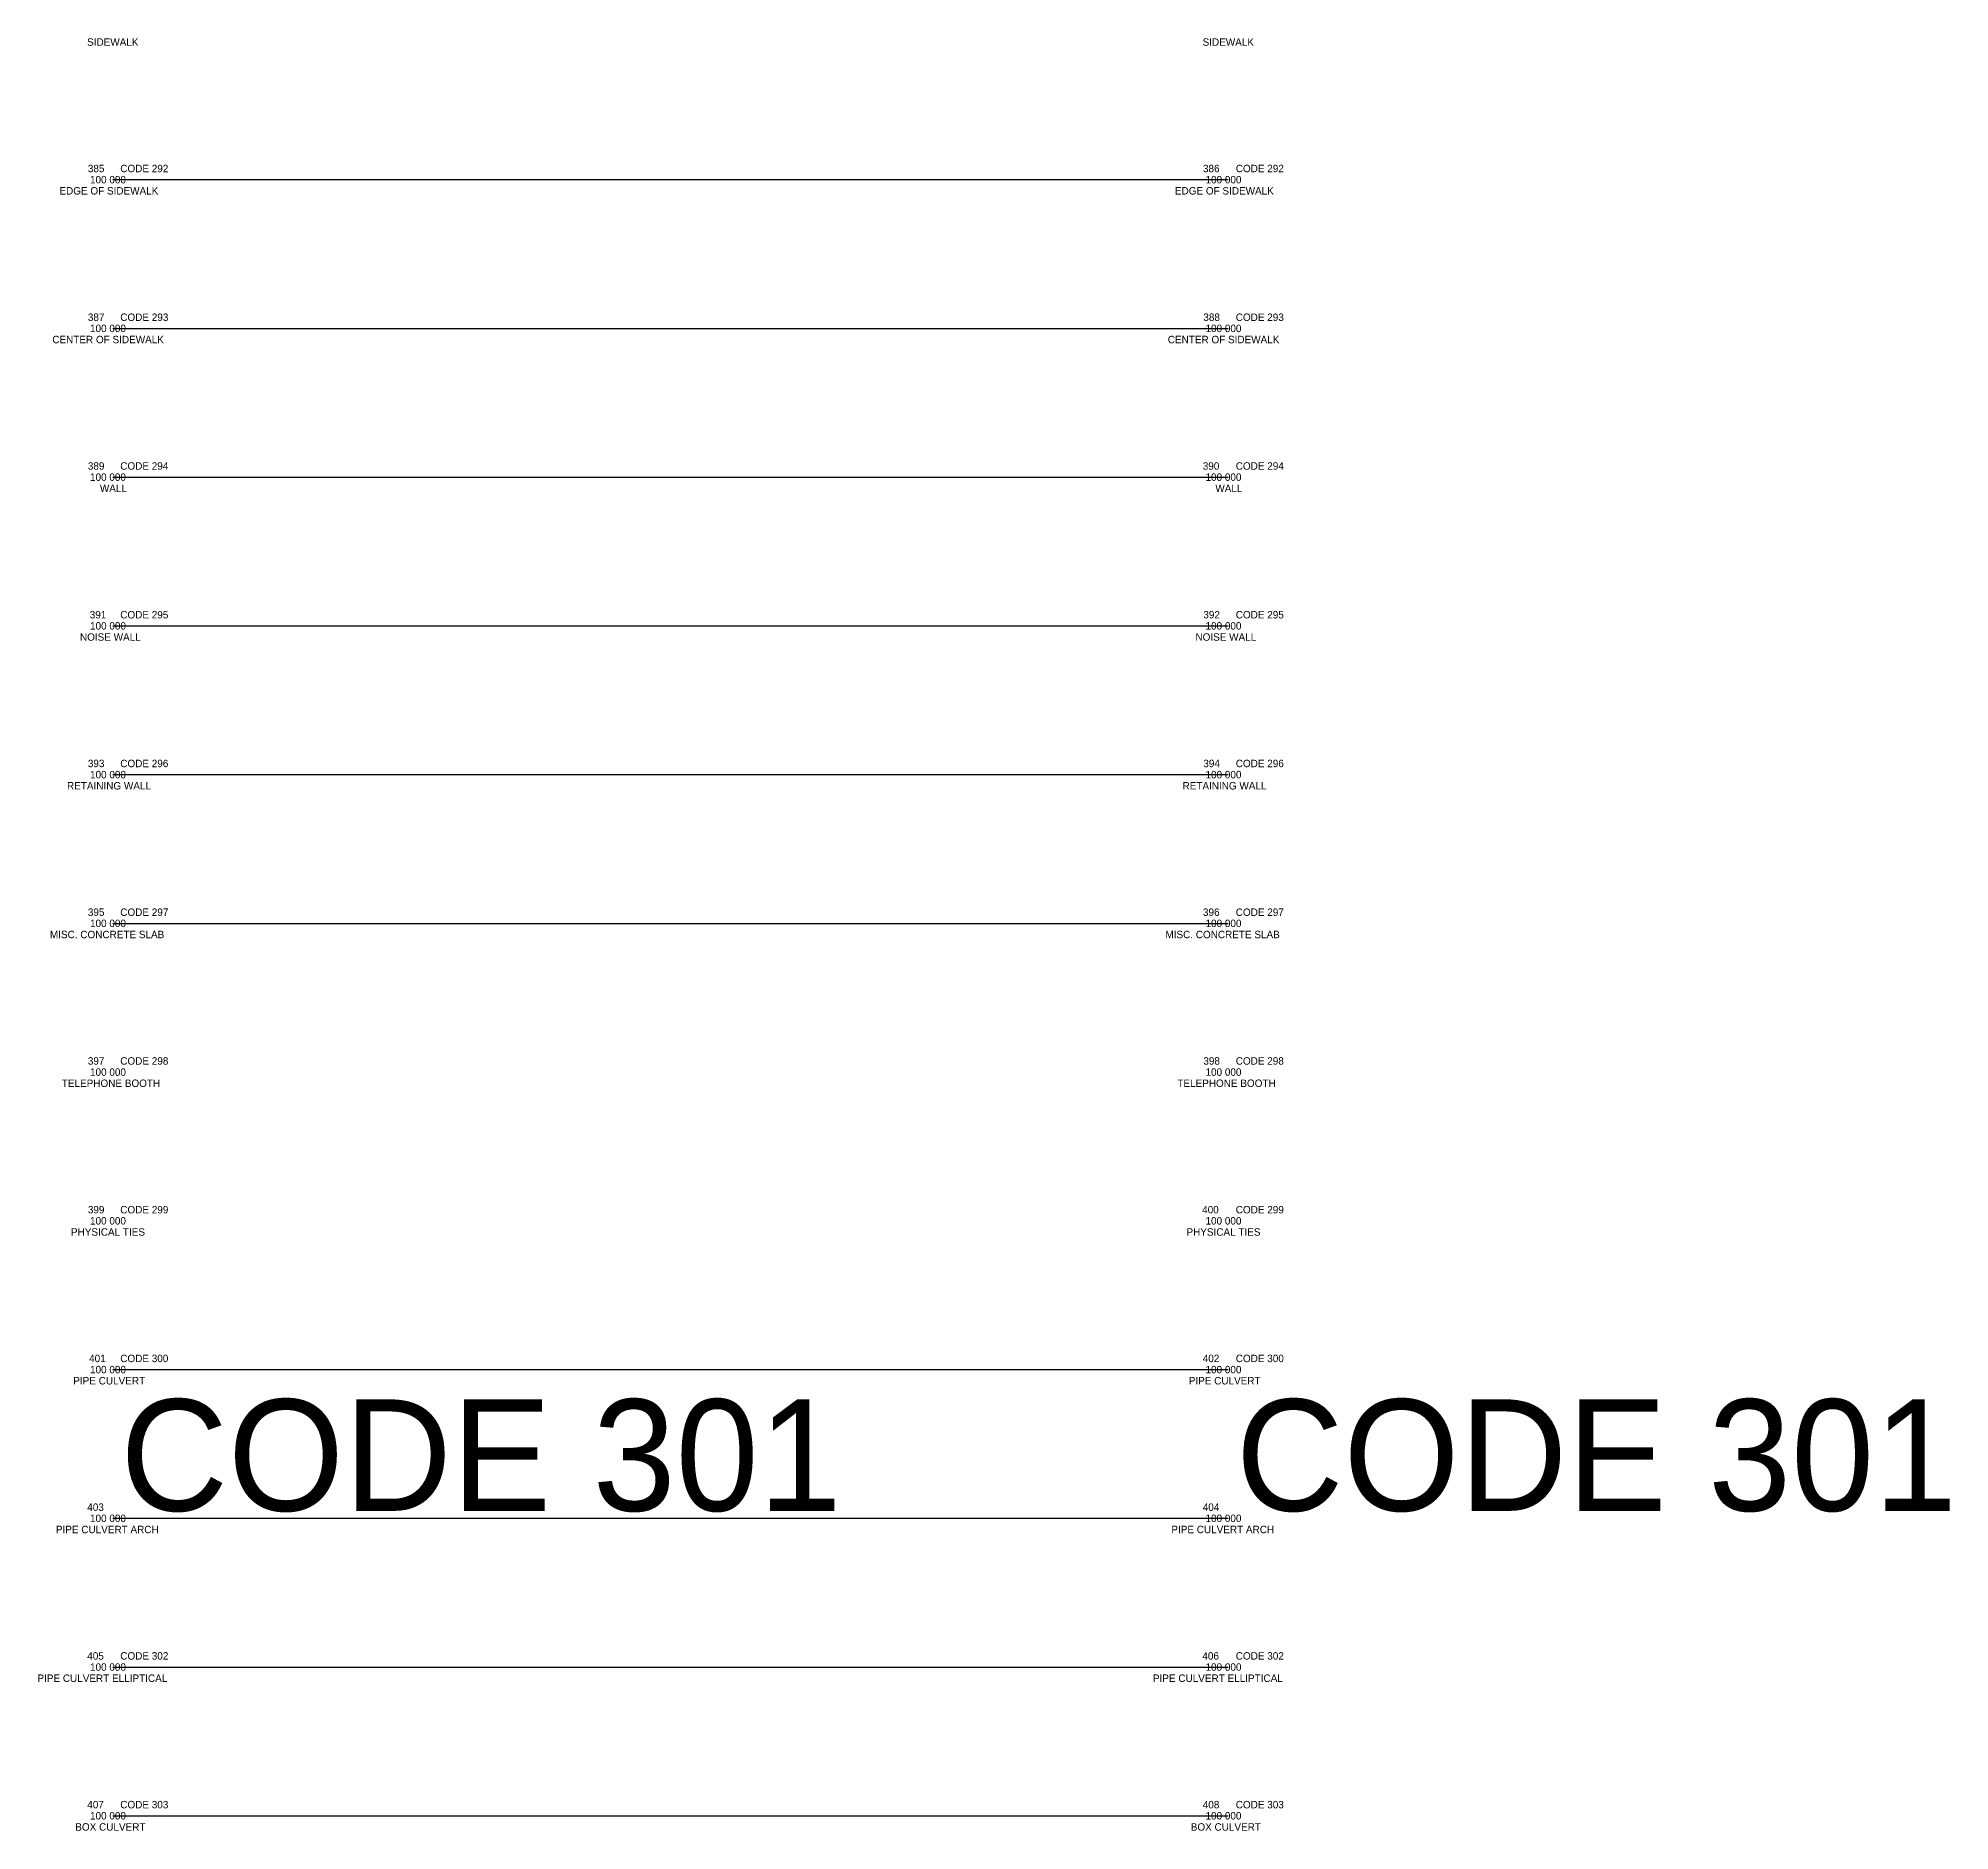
# Model space of a CAD drawing. Extents: x -12 to 6123, y -3 to 1005.
# Drawn here: x 1040 to 1297, y -2 to 239 of the extents above; entities that cross this region are included whole.
import ezdxf

# ---------------------------------------------------------------- set-up
doc = ezdxf.new("R2010")
doc.units = 0
for name, color, linetype in [('Alignment_EX_50 Centerline', 7, 'Continuous'), ('Topo_Culverts', 7, 'Continuous'), ('Topo_Field Comments', 7, 'Continuous'), ('Topo_Noise Wall or Levee', 7, 'Continuous'), ('Topo_NonHighway Improvements', 7, 'Continuous'), ('Topo_Point Descriptions', 7, 'Continuous'), ('Topo_Point Elevations', 7, 'Continuous'), ('Topo_Point Numbers', 7, 'Continuous'), ('Topo_Retaining Wall', 7, 'Continuous'), ('Topo_Sidewalk', 7, 'Continuous'), ('Topo_Utilities', 7, 'Continuous')]:
    doc.layers.add(name, color=color, linetype=linetype)

msp = doc.modelspace()

# ---------------------------------------------------------------- linework, layer by layer
at = {"layer": 'Alignment_EX_50 Centerline'}
for p, q in [((1050, 80), (1050, 80)), ((1200, 80), (1200, 80))]:
    msp.add_line(p, q, dxfattribs=at)
at = {"layer": 'Topo_Culverts'}
for p, q in [((1050, 60), (1050, 60)), ((1050, 60), (1200, 60)), ((1200, 60), (1200, 60)), ((1050, 40), (1050, 40)), ((1050, 40), (1200, 40)), ((1200, 40), (1200, 40)), ((1050, 20), (1050, 20)), ((1050, 20), (1200, 20)), ((1200, 20), (1200, 20)), ((1050, 0), (1050, 0)), ((1050, 0), (1200, 0)), ((1200, 0), (1200, 0))]:
    msp.add_line(p, q, dxfattribs=at)
at = {"layer": 'Topo_Noise Wall or Levee'}
for p, q in [((1050, 160), (1050, 160)), ((1050, 160), (1200, 160)), ((1200, 160), (1200, 160))]:
    msp.add_line(p, q, dxfattribs=at)
at = {"layer": 'Topo_NonHighway Improvements'}
for p, q in [((1050, 180), (1050, 180)), ((1050, 180), (1200, 180)), ((1200, 180), (1200, 180)), ((1050, 120), (1050, 120)), ((1050, 120), (1200, 120)), ((1200, 120), (1200, 120))]:
    msp.add_line(p, q, dxfattribs=at)
at = {"layer": 'Topo_Retaining Wall'}
for p, q in [((1050, 140), (1050, 140)), ((1050, 140), (1200, 140)), ((1200, 140), (1200, 140))]:
    msp.add_line(p, q, dxfattribs=at)
at = {"layer": 'Topo_Sidewalk'}
for p, q in [((1050, 220), (1050, 220)), ((1050, 220), (1200, 220)), ((1200, 220), (1200, 220)), ((1050, 200), (1050, 200)), ((1050, 200), (1200, 200)), ((1200, 200), (1200, 200))]:
    msp.add_line(p, q, dxfattribs=at)
at = {"layer": 'Topo_Utilities'}
for p, q in [((1050, 100), (1050, 100)), ((1200, 100), (1200, 100))]:
    msp.add_line(p, q, dxfattribs=at)

# ---------------------------------------------------------------- texts
at = {"layer": 'Topo_Field Comments'}
for s, height, p in [('CODE 292', 1, (1051, 221)), ('CODE 292', 1, (1201, 221)), ('CODE 293', 1, (1051, 201)), ('CODE 293', 1, (1201, 201)), ('CODE 294', 1, (1051, 181)), ('CODE 294', 1, (1201, 181)), ('CODE 295', 1, (1051, 161)), ('CODE 295', 1, (1201, 161)), ('CODE 296', 1, (1051, 141)), ('CODE 296', 1, (1201, 141)), ('CODE 297', 1, (1051, 121)), ('CODE 297', 1, (1201, 121)), ('CODE 298', 1, (1051, 101)), ('CODE 298', 1, (1201, 101)), ('CODE 299', 1, (1051, 81)), ('CODE 299', 1, (1201, 81)), ('CODE 300', 1, (1051, 61)), ('CODE 300', 1, (1201, 61)), ('CODE 301', 15, (1051, 41)), ('CODE 301', 15, (1201, 41)), ('CODE 302', 1, (1051, 21)), ('CODE 302', 1, (1201, 21)), ('CODE 303', 1, (1051, 1)), ('CODE 303', 1, (1201, 1))]:
    msp.add_text(s, height=height, dxfattribs=at).set_placement(p)
at = {"layer": 'Topo_Point Descriptions'}
for s, p in [('SIDEWALK', (1046.54, 238)), ('SIDEWALK', (1196.54, 238)), ('EDGE OF SIDEWALK', (1042.82, 218)), ('EDGE OF SIDEWALK', (1192.82, 218)), ('CENTER OF SIDEWALK', (1041.86, 198)), ('CENTER OF SIDEWALK', (1191.86, 198)), ('WALL', (1048.26, 178)), ('WALL', (1198.26, 178)), ('NOISE WALL', (1045.58, 158)), ('NOISE WALL', (1195.58, 158)), ('RETAINING WALL', (1043.84, 138)), ('RETAINING WALL', (1193.84, 138)), ('MISC. CONCRETE SLAB', (1041.54, 118)), ('MISC. CONCRETE SLAB', (1191.54, 118)), ('TELEPHONE BOOTH', (1043.14, 98)), ('TELEPHONE BOOTH', (1193.14, 98)), ('PHYSICAL TIES', (1044.37, 78)), ('PHYSICAL TIES', (1194.37, 78)), ('PIPE CULVERT', (1044.68, 58)), ('PIPE CULVERT', (1194.68, 58)), ('PIPE CULVERT ARCH', (1042.34, 38)), ('PIPE CULVERT ARCH', (1192.34, 38)), ('PIPE CULVERT ELLIPTICAL', (1039.86, 18)), ('PIPE CULVERT ELLIPTICAL', (1189.86, 18)), ('BOX CULVERT', (1044.95, -2)), ('BOX CULVERT', (1194.95, -2))]:
    msp.add_text(s, height=1, dxfattribs=at).set_placement(p)
at = {"layer": 'Topo_Point Elevations'}
for p in [(1046.93, 219.5), (1196.93, 219.5), (1046.93, 199.5), (1196.93, 199.5), (1046.93, 179.5), (1196.93, 179.5), (1046.93, 159.5), (1196.93, 159.5), (1046.93, 139.5), (1196.93, 139.5), (1046.93, 119.5), (1196.93, 119.5), (1046.93, 99.5), (1196.93, 99.5), (1046.93, 79.5), (1196.93, 79.5), (1046.93, 59.5), (1196.93, 59.5), (1046.93, 39.5), (1196.93, 39.5), (1046.93, 19.5), (1196.93, 19.5), (1046.93, -0.5), (1196.93, -0.5)]:
    msp.add_text('100 000', height=1, dxfattribs=at).set_placement(p)
at = {"layer": 'Topo_Point Numbers'}
for s, p in [('385', (1046.64, 221)), ('386', (1196.59, 221)), ('387', (1046.64, 201)), ('388', (1196.64, 201)), ('389', (1046.64, 181)), ('390', (1196.56, 181)), ('391', (1046.89, 161)), ('392', (1196.64, 161)), ('393', (1046.64, 141)), ('394', (1196.64, 141)), ('395', (1046.64, 121)), ('396', (1196.59, 121)), ('397', (1046.64, 101)), ('398', (1196.64, 101)), ('399', (1046.64, 81)), ('400', (1196.48, 81)), ('401', (1046.81, 61)), ('402', (1196.56, 61)), ('403', (1046.56, 41)), ('404', (1196.56, 41)), ('405', (1046.56, 21)), ('406', (1196.51, 21)), ('407', (1046.56, 1)), ('408', (1196.56, 1))]:
    msp.add_text(s, height=1, dxfattribs=at).set_placement(p)

doc.saveas('drawing.dxf')
